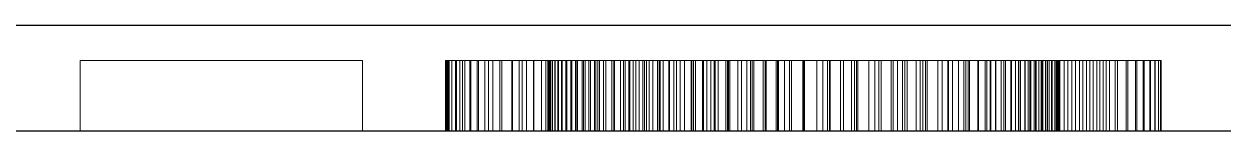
# Paper-space layout '01_三视图' of a CAD drawing. Header units: millimetres. Extents: x 8 to 439, y 8 to 289.
# Drawn here: x 157.524 to 160.929, y 66.5 to 66.8 of the extents above; entities that cross this region are included whole.
import ezdxf

# ---------------------------------------------------------------- set-up
doc = ezdxf.new("R2010")
doc.units = ezdxf.units.MM
doc.linetypes.add('WP_HIDDEN', pattern=[2.3, 1.5, -0.8])
doc.layers.add('HIDDEN', color=7, linetype='WP_HIDDEN', lineweight=13)
doc.layers.add('VISIBLE', color=7, linetype='CONTINUOUS', lineweight=25)

psp = doc.layouts.new('01_三视图')

# ---------------------------------------------------------------- linework, layer by layer
at = {"layer": 'HIDDEN'}
for points in [[(157.6841, 66.5), (157.6841, 66.7)], [(157.6841, 66.7), (158.4855, 66.7)], [(158.4855, 66.5), (158.4855, 66.7)], [(158.7228, 66.7), (158.7217, 66.7)], [(158.7217, 66.5), (158.7217, 66.7)], [(158.7217, 66.7), (158.7236, 66.7)], [(158.7262, 66.7), (158.7228, 66.7)], [(158.7228, 66.5), (158.7228, 66.7)], [(158.7236, 66.5), (158.7236, 66.7)], [(158.7236, 66.7), (158.7293, 66.7)], [(158.7317, 66.7), (158.7262, 66.7)], [(158.7262, 66.5), (158.7262, 66.7)], [(158.7293, 66.5), (158.7293, 66.7)], [(158.7293, 66.7), (158.7389, 66.7)], [(158.7395, 66.7), (158.7317, 66.7)], [(158.7317, 66.5), (158.7317, 66.7)], [(158.7389, 66.5), (158.7389, 66.7)], [(158.7389, 66.7), (158.7522, 66.7)], [(158.7495, 66.7), (158.7395, 66.7)], [(158.7395, 66.5), (158.7395, 66.7)], [(158.7617, 66.7), (158.7495, 66.7)], [(158.7495, 66.5), (158.7495, 66.7)], [(158.7522, 66.5), (158.7522, 66.7)], [(158.7522, 66.7), (158.7693, 66.7)], [(158.7761, 66.7), (158.7617, 66.7)], [(158.7617, 66.5), (158.7617, 66.7)], [(158.7693, 66.5), (158.7693, 66.7)], [(158.7693, 66.7), (158.7902, 66.7)], [(158.7928, 66.7), (158.7761, 66.7)], [(158.7761, 66.5), (158.7761, 66.7)], [(158.7902, 66.5), (158.7902, 66.7)], [(158.7902, 66.7), (158.8149, 66.7)], [(158.8116, 66.7), (158.7928, 66.7)], [(158.7928, 66.5), (158.7928, 66.7)], [(158.8327, 66.7), (158.8116, 66.7)], [(158.8116, 66.5), (158.8116, 66.7)], [(158.8149, 66.5), (158.8149, 66.7)], [(158.8149, 66.7), (158.8435, 66.7)], [(158.856, 66.7), (158.8327, 66.7)], [(158.8327, 66.5), (158.8327, 66.7)], [(158.8435, 66.5), (158.8435, 66.7)], [(158.8435, 66.7), (158.8757, 66.7)], [(158.8815, 66.7), (158.856, 66.7)], [(158.856, 66.5), (158.856, 66.7)], [(158.8757, 66.5), (158.8757, 66.7)], [(158.8757, 66.7), (158.9115, 66.7)], [(158.9093, 66.7), (158.8815, 66.7)], [(158.8815, 66.5), (158.8815, 66.7)], [(158.9392, 66.7), (158.9093, 66.7)], [(158.9093, 66.5), (158.9093, 66.7)], [(158.9115, 66.5), (158.9115, 66.7)], [(158.9115, 66.7), (158.9307, 66.7)], [(158.9307, 66.5), (158.9307, 66.7)], [(158.9307, 66.7), (158.9509, 66.7)], [(158.9714, 66.7), (158.9392, 66.7)], [(158.9392, 66.5), (158.9392, 66.7)], [(158.9509, 66.5), (158.9509, 66.7)], [(158.9509, 66.7), (158.9719, 66.7)], [(159.0058, 66.7), (158.9714, 66.7)], [(158.9714, 66.5), (158.9714, 66.7)], [(158.9719, 66.5), (158.9719, 66.7)], [(158.9719, 66.7), (158.9938, 66.7)], [(158.9938, 66.5), (158.9938, 66.7)], [(158.9938, 66.7), (159.0167, 66.7)], [(159.0058, 66.5), (159.0058, 66.7)], [(159.0419, 66.7), (159.0058, 66.7)], [(159.0124, 66.7), (159.0116, 66.7)], [(159.0116, 66.7), (159.0124, 66.7)], [(159.0116, 66.5), (159.0116, 66.7)], [(159.0148, 66.7), (159.0124, 66.7)], [(159.0124, 66.7), (159.015, 66.7)], [(159.0124, 66.5), (159.0124, 66.7)], [(159.0124, 66.5), (159.0124, 66.7)], [(159.0189, 66.7), (159.0148, 66.7)], [(159.0148, 66.5), (159.0148, 66.7)], [(159.015, 66.7), (159.0192, 66.7)], [(159.015, 66.5), (159.015, 66.7)], [(159.0167, 66.5), (159.0167, 66.7)], [(159.0167, 66.7), (159.0404, 66.7)], [(159.0245, 66.7), (159.0189, 66.7)], [(159.0189, 66.5), (159.0189, 66.7)], [(159.0192, 66.7), (159.025, 66.7)], [(159.0192, 66.5), (159.0192, 66.7)], [(159.0318, 66.7), (159.0245, 66.7)], [(159.0245, 66.5), (159.0245, 66.7)], [(159.025, 66.7), (159.0326, 66.7)], [(159.025, 66.5), (159.025, 66.7)], [(159.0406, 66.7), (159.0318, 66.7)], [(159.0318, 66.5), (159.0318, 66.7)], [(159.0326, 66.7), (159.0419, 66.7)], [(159.0326, 66.5), (159.0326, 66.7)], [(159.0404, 66.5), (159.0404, 66.7)], [(159.0404, 66.7), (159.065, 66.7)], [(159.0511, 66.7), (159.0406, 66.7)], [(159.0406, 66.5), (159.0406, 66.7)], [(159.0419, 66.5), (159.0419, 66.7)], [(159.0794, 66.7), (159.0419, 66.7)], [(159.0419, 66.7), (159.0528, 66.7)], [(159.0419, 66.5), (159.0419, 66.7)], [(159.0632, 66.7), (159.0511, 66.7)], [(159.0511, 66.5), (159.0511, 66.7)], [(159.0528, 66.7), (159.0654, 66.7)], [(159.0528, 66.5), (159.0528, 66.7)], [(159.0769, 66.7), (159.0632, 66.7)], [(159.0632, 66.5), (159.0632, 66.7)], [(159.065, 66.5), (159.065, 66.7)], [(159.065, 66.7), (159.0905, 66.7)], [(159.0654, 66.7), (159.0797, 66.7)], [(159.0654, 66.5), (159.0654, 66.7)], [(159.0923, 66.7), (159.0769, 66.7)], [(159.0769, 66.5), (159.0769, 66.7)], [(159.0794, 66.5), (159.0794, 66.7)], [(159.1181, 66.7), (159.0794, 66.7)], [(159.0797, 66.7), (159.0957, 66.7)], [(159.0797, 66.5), (159.0797, 66.7)], [(159.0905, 66.5), (159.0905, 66.7)], [(159.0905, 66.7), (159.1442, 66.7)], [(159.1092, 66.7), (159.0923, 66.7)], [(159.0923, 66.5), (159.0923, 66.7)], [(159.0957, 66.7), (159.1133, 66.7)], [(159.0957, 66.5), (159.0957, 66.7)], [(159.1278, 66.7), (159.1092, 66.7)], [(159.1092, 66.5), (159.1092, 66.7)], [(159.1133, 66.7), (159.1327, 66.7)], [(159.1133, 66.5), (159.1133, 66.7)], [(159.1181, 66.5), (159.1181, 66.7)], [(159.1582, 66.7), (159.1181, 66.7)], [(159.1479, 66.7), (159.1278, 66.7)], [(159.1278, 66.5), (159.1278, 66.7)], [(159.1327, 66.7), (159.1537, 66.7)], [(159.1327, 66.5), (159.1327, 66.7)], [(159.1442, 66.5), (159.1442, 66.7)], [(159.1442, 66.7), (159.2014, 66.7)], [(159.1697, 66.7), (159.1479, 66.7)], [(159.1479, 66.5), (159.1479, 66.7)], [(159.1537, 66.7), (159.1764, 66.7)], [(159.1537, 66.5), (159.1537, 66.7)], [(159.1582, 66.5), (159.1582, 66.7)], [(159.1995, 66.7), (159.1582, 66.7)], [(159.1931, 66.7), (159.1697, 66.7)], [(159.1697, 66.5), (159.1697, 66.7)], [(159.1764, 66.7), (159.2008, 66.7)], [(159.1764, 66.5), (159.1764, 66.7)], [(159.2181, 66.7), (159.1931, 66.7)], [(159.1931, 66.5), (159.1931, 66.7)], [(159.1995, 66.5), (159.1995, 66.7)], [(159.2421, 66.7), (159.1995, 66.7)], [(159.2008, 66.7), (159.2268, 66.7)], [(159.2008, 66.5), (159.2008, 66.7)], [(159.2014, 66.5), (159.2014, 66.7)], [(159.2014, 66.7), (159.2312, 66.7)], [(159.2443, 66.7), (159.2181, 66.7)], [(159.2181, 66.5), (159.2181, 66.7)], [(159.2268, 66.7), (159.254, 66.7)], [(159.2268, 66.5), (159.2268, 66.7)], [(159.2312, 66.5), (159.2312, 66.7)], [(159.2312, 66.7), (159.2615, 66.7)], [(159.2421, 66.5), (159.2421, 66.7)], [(159.286, 66.7), (159.2421, 66.7)], [(159.2714, 66.7), (159.2443, 66.7)], [(159.2443, 66.5), (159.2443, 66.7)], [(159.254, 66.7), (159.2819, 66.7)], [(159.254, 66.5), (159.254, 66.7)], [(159.2615, 66.5), (159.2615, 66.7)], [(159.2615, 66.7), (159.2923, 66.7)], [(159.2993, 66.7), (159.2714, 66.7)], [(159.2714, 66.5), (159.2714, 66.7)], [(159.2819, 66.7), (159.3104, 66.7)], [(159.2819, 66.5), (159.2819, 66.7)], [(159.286, 66.5), (159.286, 66.7)], [(159.3312, 66.7), (159.286, 66.7)], [(159.2923, 66.5), (159.2923, 66.7)], [(159.2923, 66.7), (159.3236, 66.7)], [(159.3279, 66.7), (159.2993, 66.7)], [(159.2993, 66.5), (159.2993, 66.7)], [(159.3104, 66.7), (159.3396, 66.7)], [(159.3104, 66.5), (159.3104, 66.7)], [(159.3236, 66.5), (159.3236, 66.7)], [(159.3236, 66.7), (159.3553, 66.7)], [(159.3575, 66.7), (159.3279, 66.7)], [(159.3279, 66.5), (159.3279, 66.7)], [(159.3312, 66.5), (159.3312, 66.7)], [(159.3776, 66.7), (159.3312, 66.7)], [(159.3396, 66.7), (159.3695, 66.7)], [(159.3396, 66.5), (159.3396, 66.7)], [(159.3553, 66.5), (159.3553, 66.7)], [(159.3553, 66.7), (159.3876, 66.7)], [(159.3878, 66.7), (159.3575, 66.7)], [(159.3575, 66.5), (159.3575, 66.7)], [(159.3695, 66.7), (159.3999, 66.7)], [(159.3695, 66.5), (159.3695, 66.7)], [(159.3776, 66.5), (159.3776, 66.7)], [(159.4254, 66.7), (159.3776, 66.7)], [(159.3876, 66.5), (159.3876, 66.7)], [(159.3876, 66.7), (159.4204, 66.7)], [(159.4189, 66.7), (159.3878, 66.7)], [(159.3878, 66.5), (159.3878, 66.7)], [(159.3999, 66.7), (159.4311, 66.7)], [(159.3999, 66.5), (159.3999, 66.7)], [(159.4509, 66.7), (159.4189, 66.7)], [(159.4189, 66.5), (159.4189, 66.7)], [(159.4204, 66.5), (159.4204, 66.7)], [(159.4204, 66.7), (159.4536, 66.7)], [(159.4254, 66.5), (159.4254, 66.7)], [(159.4745, 66.7), (159.4254, 66.7)], [(159.4311, 66.7), (159.4629, 66.7)], [(159.4311, 66.5), (159.4311, 66.7)], [(159.4837, 66.7), (159.4509, 66.7)], [(159.4509, 66.5), (159.4509, 66.7)], [(159.4536, 66.5), (159.4536, 66.7)], [(159.4536, 66.7), (159.4874, 66.7)], [(159.4629, 66.7), (159.4953, 66.7)], [(159.4629, 66.5), (159.4629, 66.7)], [(159.4745, 66.5), (159.4745, 66.7)], [(159.5248, 66.7), (159.4745, 66.7)], [(159.5173, 66.7), (159.4837, 66.7)], [(159.4837, 66.5), (159.4837, 66.7)], [(159.4874, 66.5), (159.4874, 66.7)], [(159.4874, 66.7), (159.5216, 66.7)], [(159.4953, 66.7), (159.5284, 66.7)], [(159.4953, 66.5), (159.4953, 66.7)], [(159.5517, 66.7), (159.5173, 66.7)], [(159.5173, 66.5), (159.5173, 66.7)], [(159.5216, 66.5), (159.5216, 66.7)], [(159.5216, 66.7), (159.5917, 66.7)], [(159.5248, 66.5), (159.5248, 66.7)], [(159.5765, 66.7), (159.5248, 66.7)], [(159.5284, 66.7), (159.5621, 66.7)], [(159.5284, 66.5), (159.5284, 66.7)], [(159.587, 66.7), (159.5517, 66.7)], [(159.5517, 66.5), (159.5517, 66.7)], [(159.5621, 66.7), (159.5965, 66.7)], [(159.5621, 66.5), (159.5621, 66.7)], [(159.5765, 66.5), (159.5765, 66.7)], [(159.6294, 66.7), (159.5765, 66.7)], [(159.6231, 66.7), (159.587, 66.7)], [(159.587, 66.5), (159.587, 66.7)], [(159.5917, 66.5), (159.5917, 66.7)], [(159.5917, 66.7), (159.6637, 66.7)], [(159.5965, 66.7), (159.6316, 66.7)], [(159.5965, 66.5), (159.5965, 66.7)], [(159.66, 66.7), (159.6231, 66.7)], [(159.6231, 66.5), (159.6231, 66.7)], [(159.6294, 66.5), (159.6294, 66.7)], [(159.6836, 66.7), (159.6294, 66.7)], [(159.6316, 66.7), (159.6672, 66.7)], [(159.6316, 66.5), (159.6316, 66.7)], [(159.6977, 66.7), (159.66, 66.7)], [(159.66, 66.5), (159.66, 66.7)], [(159.6637, 66.5), (159.6637, 66.7)], [(159.6637, 66.7), (159.7377, 66.7)], [(159.6672, 66.7), (159.7036, 66.7)], [(159.6672, 66.5), (159.6672, 66.7)], [(159.6836, 66.5), (159.6836, 66.7)], [(159.7391, 66.7), (159.6836, 66.7)], [(159.7362, 66.7), (159.6977, 66.7)], [(159.6977, 66.5), (159.6977, 66.7)], [(159.7036, 66.7), (159.7406, 66.7)], [(159.7036, 66.5), (159.7036, 66.7)], [(159.7755, 66.7), (159.7362, 66.7)], [(159.7362, 66.5), (159.7362, 66.7)], [(159.7377, 66.5), (159.7377, 66.7)], [(159.7377, 66.7), (159.8063, 66.7)], [(159.7391, 66.5), (159.7391, 66.7)], [(159.8118, 66.7), (159.7391, 66.7)], [(159.7406, 66.7), (159.7925, 66.7)], [(159.7406, 66.5), (159.7406, 66.7)], [(159.8138, 66.7), (159.7755, 66.7)], [(159.7755, 66.5), (159.7755, 66.7)], [(159.7925, 66.7), (159.8431, 66.7)], [(159.7925, 66.5), (159.7925, 66.7)], [(159.8063, 66.5), (159.8063, 66.7)], [(159.8063, 66.7), (159.8737, 66.7)], [(159.8118, 66.5), (159.8118, 66.7)], [(159.8826, 66.7), (159.8118, 66.7)], [(159.8513, 66.7), (159.8138, 66.7)], [(159.8138, 66.5), (159.8138, 66.7)], [(159.8431, 66.7), (159.8924, 66.7)], [(159.8431, 66.5), (159.8431, 66.7)], [(159.8879, 66.7), (159.8513, 66.7)], [(159.8513, 66.5), (159.8513, 66.7)], [(159.8737, 66.5), (159.8737, 66.7)], [(159.8737, 66.7), (159.94, 66.7)], [(159.8826, 66.5), (159.8826, 66.7)], [(159.9516, 66.7), (159.8826, 66.7)], [(159.9236, 66.7), (159.8879, 66.7)], [(159.8879, 66.5), (159.8879, 66.7)], [(159.8924, 66.7), (159.9404, 66.7)], [(159.8924, 66.5), (159.8924, 66.7)], [(159.9585, 66.7), (159.9236, 66.7)], [(159.9236, 66.5), (159.9236, 66.7)], [(159.94, 66.5), (159.94, 66.7)], [(159.94, 66.7), (160.0051, 66.7)], [(159.9404, 66.7), (159.9871, 66.7)], [(159.9404, 66.5), (159.9404, 66.7)], [(159.9516, 66.5), (159.9516, 66.7)], [(160.0188, 66.7), (159.9516, 66.7)], [(159.9925, 66.7), (159.9585, 66.7)], [(159.9585, 66.5), (159.9585, 66.7)], [(159.9871, 66.7), (160.0326, 66.7)], [(159.9871, 66.5), (159.9871, 66.7)], [(160.0255, 66.7), (159.9925, 66.7)], [(159.9925, 66.5), (159.9925, 66.7)], [(160.0051, 66.5), (160.0051, 66.7)], [(160.0051, 66.7), (160.069, 66.7)], [(160.0188, 66.5), (160.0188, 66.7)], [(160.0842, 66.7), (160.0188, 66.7)], [(160.0578, 66.7), (160.0255, 66.7)], [(160.0255, 66.5), (160.0255, 66.7)], [(160.0326, 66.7), (160.0767, 66.7)], [(160.0326, 66.5), (160.0326, 66.7)], [(160.0891, 66.7), (160.0578, 66.7)], [(160.0578, 66.5), (160.0578, 66.7)], [(160.069, 66.5), (160.069, 66.7)], [(160.069, 66.7), (160.1317, 66.7)], [(160.0767, 66.7), (160.1196, 66.7)], [(160.0767, 66.5), (160.0767, 66.7)], [(160.0842, 66.5), (160.0842, 66.7)], [(160.1478, 66.7), (160.0842, 66.7)], [(160.1196, 66.7), (160.0891, 66.7)], [(160.0891, 66.5), (160.0891, 66.7)], [(160.1196, 66.7), (160.1605, 66.7)], [(160.1491, 66.7), (160.1196, 66.7)], [(160.1196, 66.5), (160.1196, 66.7)], [(160.1196, 66.5), (160.1196, 66.7)], [(160.1317, 66.5), (160.1317, 66.7)], [(160.1317, 66.7), (160.1933, 66.7)], [(160.1478, 66.5), (160.1478, 66.7)], [(160.2096, 66.7), (160.1478, 66.7)], [(160.1778, 66.7), (160.1491, 66.7)], [(160.1491, 66.5), (160.1491, 66.7)], [(160.1605, 66.7), (160.1989, 66.7)], [(160.1605, 66.5), (160.1605, 66.7)], [(160.2057, 66.7), (160.1778, 66.7)], [(160.1778, 66.5), (160.1778, 66.7)], [(160.1933, 66.5), (160.1933, 66.7)], [(160.1933, 66.7), (160.2536, 66.7)], [(160.1989, 66.7), (160.2348, 66.7)], [(160.1989, 66.5), (160.1989, 66.7)], [(160.2326, 66.7), (160.2057, 66.7)], [(160.2057, 66.5), (160.2057, 66.7)], [(160.2096, 66.5), (160.2096, 66.7)], [(160.2696, 66.7), (160.2096, 66.7)], [(160.2587, 66.7), (160.2326, 66.7)], [(160.2326, 66.5), (160.2326, 66.7)], [(160.2348, 66.7), (160.2681, 66.7)], [(160.2348, 66.5), (160.2348, 66.7)], [(160.2536, 66.5), (160.2536, 66.7)], [(160.2536, 66.7), (160.2831, 66.7)], [(160.2835, 66.7), (160.2587, 66.7)], [(160.2587, 66.5), (160.2587, 66.7)], [(160.2681, 66.7), (160.2989, 66.7)], [(160.2681, 66.5), (160.2681, 66.7)], [(160.2696, 66.5), (160.2696, 66.7)], [(160.2987, 66.7), (160.2696, 66.7)], [(160.2831, 66.5), (160.2831, 66.7)], [(160.2831, 66.7), (160.3117, 66.7)], [(160.3068, 66.7), (160.2835, 66.7)], [(160.2835, 66.5), (160.2835, 66.7)], [(160.2987, 66.5), (160.2987, 66.7)], [(160.3269, 66.7), (160.2987, 66.7)], [(160.2989, 66.7), (160.3272, 66.7)], [(160.2989, 66.5), (160.2989, 66.7)], [(160.3284, 66.7), (160.3068, 66.7)], [(160.3068, 66.5), (160.3068, 66.7)], [(160.3117, 66.5), (160.3117, 66.7)], [(160.3117, 66.7), (160.3395, 66.7)], [(160.3269, 66.5), (160.3269, 66.7)], [(160.3542, 66.7), (160.3269, 66.7)], [(160.3272, 66.7), (160.3529, 66.7)], [(160.3272, 66.5), (160.3272, 66.7)], [(160.3484, 66.7), (160.3284, 66.7)], [(160.3284, 66.5), (160.3284, 66.7)], [(160.3395, 66.5), (160.3395, 66.7)], [(160.3395, 66.7), (160.3664, 66.7)], [(160.3668, 66.7), (160.3484, 66.7)], [(160.3484, 66.5), (160.3484, 66.7)], [(160.3529, 66.7), (160.3761, 66.7)], [(160.3529, 66.5), (160.3529, 66.7)], [(160.3542, 66.5), (160.3542, 66.7)], [(160.3807, 66.7), (160.3542, 66.7)], [(160.3664, 66.5), (160.3664, 66.7)], [(160.3664, 66.7), (160.3925, 66.7)], [(160.3837, 66.7), (160.3668, 66.7)], [(160.3668, 66.5), (160.3668, 66.7)], [(160.3761, 66.7), (160.3966, 66.7)], [(160.3761, 66.5), (160.3761, 66.7)], [(160.3807, 66.5), (160.3807, 66.7)], [(160.4062, 66.7), (160.3807, 66.7)], [(160.3989, 66.7), (160.3837, 66.7)], [(160.3837, 66.5), (160.3837, 66.7)], [(160.3925, 66.5), (160.3925, 66.7)], [(160.3925, 66.7), (160.4177, 66.7)], [(160.3966, 66.7), (160.4144, 66.7)], [(160.3966, 66.5), (160.3966, 66.7)], [(160.4125, 66.7), (160.3989, 66.7)], [(160.3989, 66.5), (160.3989, 66.7)], [(160.4062, 66.5), (160.4062, 66.7)], [(160.4309, 66.7), (160.4062, 66.7)], [(160.4245, 66.7), (160.4125, 66.7)], [(160.4125, 66.5), (160.4125, 66.7)], [(160.4144, 66.7), (160.4295, 66.7)], [(160.4144, 66.5), (160.4144, 66.7)], [(160.4177, 66.5), (160.4177, 66.7)], [(160.4177, 66.7), (160.4421, 66.7)], [(160.4349, 66.7), (160.4245, 66.7)], [(160.4245, 66.5), (160.4245, 66.7)], [(160.4295, 66.7), (160.4418, 66.7)], [(160.4295, 66.5), (160.4295, 66.7)], [(160.4309, 66.5), (160.4309, 66.7)], [(160.4548, 66.7), (160.4309, 66.7)], [(160.4437, 66.7), (160.4349, 66.7)], [(160.4349, 66.5), (160.4349, 66.7)], [(160.4418, 66.7), (160.4514, 66.7)], [(160.4418, 66.5), (160.4418, 66.7)], [(160.4421, 66.5), (160.4421, 66.7)], [(160.4421, 66.7), (160.4656, 66.7)], [(160.451, 66.7), (160.4437, 66.7)], [(160.4437, 66.5), (160.4437, 66.7)], [(160.4566, 66.7), (160.451, 66.7)], [(160.451, 66.5), (160.451, 66.7)], [(160.4514, 66.7), (160.4583, 66.7)], [(160.4514, 66.5), (160.4514, 66.7)], [(160.4548, 66.5), (160.4548, 66.7)], [(160.4777, 66.7), (160.4548, 66.7)], [(160.4606, 66.7), (160.4566, 66.7)], [(160.4566, 66.5), (160.4566, 66.7)], [(160.4583, 66.7), (160.4624, 66.7)], [(160.4583, 66.5), (160.4583, 66.7)], [(160.463, 66.7), (160.4606, 66.7)], [(160.4606, 66.5), (160.4606, 66.7)], [(160.4624, 66.7), (160.4638, 66.7)], [(160.4624, 66.5), (160.4624, 66.7)], [(160.4638, 66.7), (160.463, 66.7)], [(160.463, 66.5), (160.463, 66.7)], [(160.4638, 66.5), (160.4638, 66.7)], [(160.4656, 66.5), (160.4656, 66.7)], [(160.4656, 66.7), (160.4883, 66.7)], [(160.4777, 66.5), (160.4777, 66.7)], [(160.4998, 66.7), (160.4777, 66.7)], [(160.4883, 66.5), (160.4883, 66.7)], [(160.4883, 66.7), (160.5101, 66.7)], [(160.4998, 66.5), (160.4998, 66.7)], [(160.521, 66.7), (160.4998, 66.7)], [(160.5101, 66.5), (160.5101, 66.7)], [(160.5101, 66.7), (160.5311, 66.7)], [(160.521, 66.5), (160.521, 66.7)], [(160.5413, 66.7), (160.521, 66.7)], [(160.5311, 66.5), (160.5311, 66.7)], [(160.5311, 66.7), (160.5512, 66.7)], [(160.5413, 66.5), (160.5413, 66.7)], [(160.5607, 66.7), (160.5413, 66.7)], [(160.5512, 66.5), (160.5512, 66.7)], [(160.5512, 66.7), (160.5705, 66.7)], [(160.5607, 66.5), (160.5607, 66.7)], [(160.5793, 66.7), (160.5607, 66.7)], [(160.5705, 66.5), (160.5705, 66.7)], [(160.5705, 66.7), (160.5889, 66.7)], [(160.5793, 66.5), (160.5793, 66.7)], [(160.597, 66.7), (160.5793, 66.7)], [(160.5889, 66.5), (160.5889, 66.7)], [(160.5889, 66.7), (160.6065, 66.7)], [(160.597, 66.5), (160.597, 66.7)], [(160.6297, 66.7), (160.597, 66.7)], [(160.6065, 66.5), (160.6065, 66.7)], [(160.6065, 66.7), (160.6232, 66.7)], [(160.6232, 66.5), (160.6232, 66.7)], [(160.6232, 66.7), (160.6538, 66.7)], [(160.6297, 66.5), (160.6297, 66.7)], [(160.6588, 66.7), (160.6297, 66.7)], [(160.6538, 66.5), (160.6538, 66.7)], [(160.6538, 66.7), (160.6803, 66.7)], [(160.6588, 66.5), (160.6588, 66.7)], [(160.6839, 66.7), (160.6588, 66.7)], [(160.6803, 66.5), (160.6803, 66.7)], [(160.6803, 66.7), (160.7027, 66.7)], [(160.6839, 66.5), (160.6839, 66.7)], [(160.7052, 66.7), (160.6839, 66.7)], [(160.7027, 66.5), (160.7027, 66.7)], [(160.7027, 66.7), (160.721, 66.7)], [(160.7052, 66.5), (160.7052, 66.7)], [(160.7226, 66.7), (160.7052, 66.7)], [(160.721, 66.5), (160.721, 66.7)], [(160.721, 66.7), (160.7353, 66.7)], [(160.7226, 66.5), (160.7226, 66.7)], [(160.7362, 66.7), (160.7226, 66.7)], [(160.7353, 66.5), (160.7353, 66.7)], [(160.7353, 66.7), (160.7455, 66.7)], [(160.7362, 66.5), (160.7362, 66.7)], [(160.7459, 66.7), (160.7362, 66.7)], [(160.7455, 66.5), (160.7455, 66.7)], [(160.7455, 66.7), (160.7516, 66.7)], [(160.7459, 66.5), (160.7459, 66.7)], [(160.7517, 66.7), (160.7459, 66.7)], [(160.7516, 66.5), (160.7516, 66.7)], [(160.7516, 66.7), (160.7536, 66.7)], [(160.7517, 66.5), (160.7517, 66.7)], [(160.7536, 66.7), (160.7517, 66.7)], [(160.7536, 66.5), (160.7536, 66.7)], [(158.4855, 66.5), (157.6841, 66.5)], [(158.7217, 66.5), (158.7228, 66.5)], [(158.7236, 66.5), (158.7217, 66.5)], [(158.7228, 66.5), (158.7262, 66.5)], [(158.7293, 66.5), (158.7236, 66.5)], [(158.7262, 66.5), (158.7317, 66.5)], [(158.7389, 66.5), (158.7293, 66.5)], [(158.7317, 66.5), (158.7395, 66.5)], [(158.7522, 66.5), (158.7389, 66.5)], [(158.7395, 66.5), (158.7495, 66.5)], [(158.7495, 66.5), (158.7617, 66.5)], [(158.7693, 66.5), (158.7522, 66.5)], [(158.7617, 66.5), (158.7761, 66.5)], [(158.7902, 66.5), (158.7693, 66.5)], [(158.7761, 66.5), (158.7928, 66.5)], [(158.8149, 66.5), (158.7902, 66.5)], [(158.7928, 66.5), (158.8116, 66.5)], [(158.8116, 66.5), (158.8327, 66.5)], [(158.8435, 66.5), (158.8149, 66.5)], [(158.8327, 66.5), (158.856, 66.5)], [(158.8757, 66.5), (158.8435, 66.5)], [(158.856, 66.5), (158.8815, 66.5)], [(158.9115, 66.5), (158.8757, 66.5)], [(158.8815, 66.5), (158.9093, 66.5)], [(158.9093, 66.5), (158.9392, 66.5)], [(158.9307, 66.5), (158.9115, 66.5)], [(158.9509, 66.5), (158.9307, 66.5)], [(158.9392, 66.5), (158.9714, 66.5)], [(158.9719, 66.5), (158.9509, 66.5)], [(158.9714, 66.5), (159.0058, 66.5)], [(158.9938, 66.5), (158.9719, 66.5)], [(159.0167, 66.5), (158.9938, 66.5)], [(159.0058, 66.5), (159.0419, 66.5)], [(159.0116, 66.5), (159.0124, 66.5)], [(159.0124, 66.5), (159.0116, 66.5)], [(159.0124, 66.5), (159.0148, 66.5)], [(159.015, 66.5), (159.0124, 66.5)], [(159.0148, 66.5), (159.0189, 66.5)], [(159.0192, 66.5), (159.015, 66.5)], [(159.0404, 66.5), (159.0167, 66.5)], [(159.0189, 66.5), (159.0245, 66.5)], [(159.025, 66.5), (159.0192, 66.5)], [(159.0245, 66.5), (159.0318, 66.5)], [(159.0326, 66.5), (159.025, 66.5)], [(159.0318, 66.5), (159.0406, 66.5)], [(159.0419, 66.5), (159.0326, 66.5)], [(159.065, 66.5), (159.0404, 66.5)], [(159.0406, 66.5), (159.0511, 66.5)], [(159.0419, 66.5), (159.0794, 66.5)], [(159.0528, 66.5), (159.0419, 66.5)], [(159.0511, 66.5), (159.0632, 66.5)], [(159.0654, 66.5), (159.0528, 66.5)], [(159.0632, 66.5), (159.0769, 66.5)], [(159.0905, 66.5), (159.065, 66.5)], [(159.0797, 66.5), (159.0654, 66.5)], [(159.0769, 66.5), (159.0923, 66.5)], [(159.0794, 66.5), (159.1181, 66.5)], [(159.0957, 66.5), (159.0797, 66.5)], [(159.1442, 66.5), (159.0905, 66.5)], [(159.0923, 66.5), (159.1092, 66.5)], [(159.1133, 66.5), (159.0957, 66.5)], [(159.1092, 66.5), (159.1278, 66.5)], [(159.1327, 66.5), (159.1133, 66.5)], [(159.1181, 66.5), (159.1582, 66.5)], [(159.1278, 66.5), (159.1479, 66.5)], [(159.1537, 66.5), (159.1327, 66.5)], [(159.2014, 66.5), (159.1442, 66.5)], [(159.1479, 66.5), (159.1697, 66.5)], [(159.1764, 66.5), (159.1537, 66.5)], [(159.1582, 66.5), (159.1995, 66.5)], [(159.1697, 66.5), (159.1931, 66.5)], [(159.2008, 66.5), (159.1764, 66.5)], [(159.1931, 66.5), (159.2181, 66.5)], [(159.1995, 66.5), (159.2421, 66.5)], [(159.2268, 66.5), (159.2008, 66.5)], [(159.2312, 66.5), (159.2014, 66.5)], [(159.2181, 66.5), (159.2443, 66.5)], [(159.254, 66.5), (159.2268, 66.5)], [(159.2615, 66.5), (159.2312, 66.5)], [(159.2421, 66.5), (159.286, 66.5)], [(159.2443, 66.5), (159.2714, 66.5)], [(159.2819, 66.5), (159.254, 66.5)], [(159.2923, 66.5), (159.2615, 66.5)], [(159.2714, 66.5), (159.2993, 66.5)], [(159.3104, 66.5), (159.2819, 66.5)], [(159.286, 66.5), (159.3312, 66.5)], [(159.3236, 66.5), (159.2923, 66.5)], [(159.2993, 66.5), (159.3279, 66.5)], [(159.3396, 66.5), (159.3104, 66.5)], [(159.3553, 66.5), (159.3236, 66.5)], [(159.3279, 66.5), (159.3575, 66.5)], [(159.3312, 66.5), (159.3776, 66.5)], [(159.3695, 66.5), (159.3396, 66.5)], [(159.3876, 66.5), (159.3553, 66.5)], [(159.3575, 66.5), (159.3878, 66.5)], [(159.3999, 66.5), (159.3695, 66.5)], [(159.3776, 66.5), (159.4254, 66.5)], [(159.4204, 66.5), (159.3876, 66.5)], [(159.3878, 66.5), (159.4189, 66.5)], [(159.4311, 66.5), (159.3999, 66.5)], [(159.4189, 66.5), (159.4509, 66.5)], [(159.4536, 66.5), (159.4204, 66.5)], [(159.4254, 66.5), (159.4745, 66.5)], [(159.4629, 66.5), (159.4311, 66.5)], [(159.4509, 66.5), (159.4837, 66.5)], [(159.4874, 66.5), (159.4536, 66.5)], [(159.4953, 66.5), (159.4629, 66.5)], [(159.4745, 66.5), (159.5248, 66.5)], [(159.4837, 66.5), (159.5173, 66.5)], [(159.5216, 66.5), (159.4874, 66.5)], [(159.5284, 66.5), (159.4953, 66.5)], [(159.5173, 66.5), (159.5517, 66.5)], [(159.5917, 66.5), (159.5216, 66.5)], [(159.5248, 66.5), (159.5765, 66.5)], [(159.5621, 66.5), (159.5284, 66.5)], [(159.5517, 66.5), (159.587, 66.5)], [(159.5965, 66.5), (159.5621, 66.5)], [(159.5765, 66.5), (159.6294, 66.5)], [(159.587, 66.5), (159.6231, 66.5)], [(159.6637, 66.5), (159.5917, 66.5)], [(159.6316, 66.5), (159.5965, 66.5)], [(159.6231, 66.5), (159.66, 66.5)], [(159.6294, 66.5), (159.6836, 66.5)], [(159.6672, 66.5), (159.6316, 66.5)], [(159.66, 66.5), (159.6977, 66.5)], [(159.7377, 66.5), (159.6637, 66.5)], [(159.7036, 66.5), (159.6672, 66.5)], [(159.6836, 66.5), (159.7391, 66.5)], [(159.6977, 66.5), (159.7362, 66.5)], [(159.7406, 66.5), (159.7036, 66.5)], [(159.7362, 66.5), (159.7755, 66.5)], [(159.8063, 66.5), (159.7377, 66.5)], [(159.7391, 66.5), (159.8118, 66.5)], [(159.7925, 66.5), (159.7406, 66.5)], [(159.7755, 66.5), (159.8138, 66.5)], [(159.8431, 66.5), (159.7925, 66.5)], [(159.8737, 66.5), (159.8063, 66.5)], [(159.8118, 66.5), (159.8826, 66.5)], [(159.8138, 66.5), (159.8513, 66.5)], [(159.8924, 66.5), (159.8431, 66.5)], [(159.8513, 66.5), (159.8879, 66.5)], [(159.94, 66.5), (159.8737, 66.5)], [(159.8826, 66.5), (159.9516, 66.5)], [(159.8879, 66.5), (159.9236, 66.5)], [(159.9404, 66.5), (159.8924, 66.5)], [(159.9236, 66.5), (159.9585, 66.5)], [(160.0051, 66.5), (159.94, 66.5)], [(159.9871, 66.5), (159.9404, 66.5)], [(159.9516, 66.5), (160.0188, 66.5)], [(159.9585, 66.5), (159.9925, 66.5)], [(160.0326, 66.5), (159.9871, 66.5)], [(159.9925, 66.5), (160.0255, 66.5)], [(160.069, 66.5), (160.0051, 66.5)], [(160.0188, 66.5), (160.0842, 66.5)], [(160.0255, 66.5), (160.0578, 66.5)], [(160.0767, 66.5), (160.0326, 66.5)], [(160.0578, 66.5), (160.0891, 66.5)], [(160.1317, 66.5), (160.069, 66.5)], [(160.1196, 66.5), (160.0767, 66.5)], [(160.0842, 66.5), (160.1478, 66.5)], [(160.0891, 66.5), (160.1196, 66.5)], [(160.1605, 66.5), (160.1196, 66.5)], [(160.1196, 66.5), (160.1491, 66.5)], [(160.1933, 66.5), (160.1317, 66.5)], [(160.1478, 66.5), (160.2096, 66.5)], [(160.1491, 66.5), (160.1778, 66.5)], [(160.1989, 66.5), (160.1605, 66.5)], [(160.1778, 66.5), (160.2057, 66.5)], [(160.2536, 66.5), (160.1933, 66.5)], [(160.2348, 66.5), (160.1989, 66.5)], [(160.2057, 66.5), (160.2326, 66.5)], [(160.2096, 66.5), (160.2696, 66.5)], [(160.2326, 66.5), (160.2587, 66.5)], [(160.2681, 66.5), (160.2348, 66.5)], [(160.2831, 66.5), (160.2536, 66.5)], [(160.2587, 66.5), (160.2835, 66.5)], [(160.2989, 66.5), (160.2681, 66.5)], [(160.2696, 66.5), (160.2987, 66.5)], [(160.3117, 66.5), (160.2831, 66.5)], [(160.2835, 66.5), (160.3068, 66.5)], [(160.2987, 66.5), (160.3269, 66.5)], [(160.3272, 66.5), (160.2989, 66.5)], [(160.3068, 66.5), (160.3284, 66.5)], [(160.3395, 66.5), (160.3117, 66.5)], [(160.3269, 66.5), (160.3542, 66.5)], [(160.3529, 66.5), (160.3272, 66.5)], [(160.3284, 66.5), (160.3484, 66.5)], [(160.3664, 66.5), (160.3395, 66.5)], [(160.3484, 66.5), (160.3668, 66.5)], [(160.3761, 66.5), (160.3529, 66.5)], [(160.3542, 66.5), (160.3807, 66.5)], [(160.3925, 66.5), (160.3664, 66.5)], [(160.3668, 66.5), (160.3837, 66.5)], [(160.3966, 66.5), (160.3761, 66.5)], [(160.3807, 66.5), (160.4062, 66.5)], [(160.3837, 66.5), (160.3989, 66.5)], [(160.4177, 66.5), (160.3925, 66.5)], [(160.4144, 66.5), (160.3966, 66.5)], [(160.3989, 66.5), (160.4125, 66.5)], [(160.4062, 66.5), (160.4309, 66.5)], [(160.4125, 66.5), (160.4245, 66.5)], [(160.4295, 66.5), (160.4144, 66.5)], [(160.4421, 66.5), (160.4177, 66.5)], [(160.4245, 66.5), (160.4349, 66.5)], [(160.4418, 66.5), (160.4295, 66.5)], [(160.4309, 66.5), (160.4548, 66.5)], [(160.4349, 66.5), (160.4437, 66.5)], [(160.4514, 66.5), (160.4418, 66.5)], [(160.4656, 66.5), (160.4421, 66.5)], [(160.4437, 66.5), (160.451, 66.5)], [(160.451, 66.5), (160.4566, 66.5)], [(160.4583, 66.5), (160.4514, 66.5)], [(160.4548, 66.5), (160.4777, 66.5)], [(160.4566, 66.5), (160.4606, 66.5)], [(160.4624, 66.5), (160.4583, 66.5)], [(160.4606, 66.5), (160.463, 66.5)], [(160.4638, 66.5), (160.4624, 66.5)], [(160.463, 66.5), (160.4638, 66.5)], [(160.4883, 66.5), (160.4656, 66.5)], [(160.4777, 66.5), (160.4998, 66.5)], [(160.5101, 66.5), (160.4883, 66.5)], [(160.4998, 66.5), (160.521, 66.5)], [(160.5311, 66.5), (160.5101, 66.5)], [(160.521, 66.5), (160.5413, 66.5)], [(160.5512, 66.5), (160.5311, 66.5)], [(160.5413, 66.5), (160.5607, 66.5)], [(160.5705, 66.5), (160.5512, 66.5)], [(160.5607, 66.5), (160.5793, 66.5)], [(160.5889, 66.5), (160.5705, 66.5)], [(160.5793, 66.5), (160.597, 66.5)], [(160.6065, 66.5), (160.5889, 66.5)], [(160.597, 66.5), (160.6297, 66.5)], [(160.6232, 66.5), (160.6065, 66.5)], [(160.6538, 66.5), (160.6232, 66.5)], [(160.6297, 66.5), (160.6588, 66.5)], [(160.6803, 66.5), (160.6538, 66.5)], [(160.6588, 66.5), (160.6839, 66.5)], [(160.7027, 66.5), (160.6803, 66.5)], [(160.6839, 66.5), (160.7052, 66.5)], [(160.721, 66.5), (160.7027, 66.5)], [(160.7052, 66.5), (160.7226, 66.5)], [(160.7353, 66.5), (160.721, 66.5)], [(160.7226, 66.5), (160.7362, 66.5)], [(160.7455, 66.5), (160.7353, 66.5)], [(160.7362, 66.5), (160.7459, 66.5)], [(160.7516, 66.5), (160.7455, 66.5)], [(160.7459, 66.5), (160.7517, 66.5)], [(160.7536, 66.5), (160.7516, 66.5)], [(160.7517, 66.5), (160.7536, 66.5)]]:
    psp.add_lwpolyline(points, dxfattribs=at)
at = {"layer": 'VISIBLE'}
for points in [[(136.4063, 66.8), (185.5937, 66.8)], [(136.4063, 66.5), (185.5937, 66.5)]]:
    psp.add_lwpolyline(points, dxfattribs=at)

doc.saveas('drawing.dxf')
